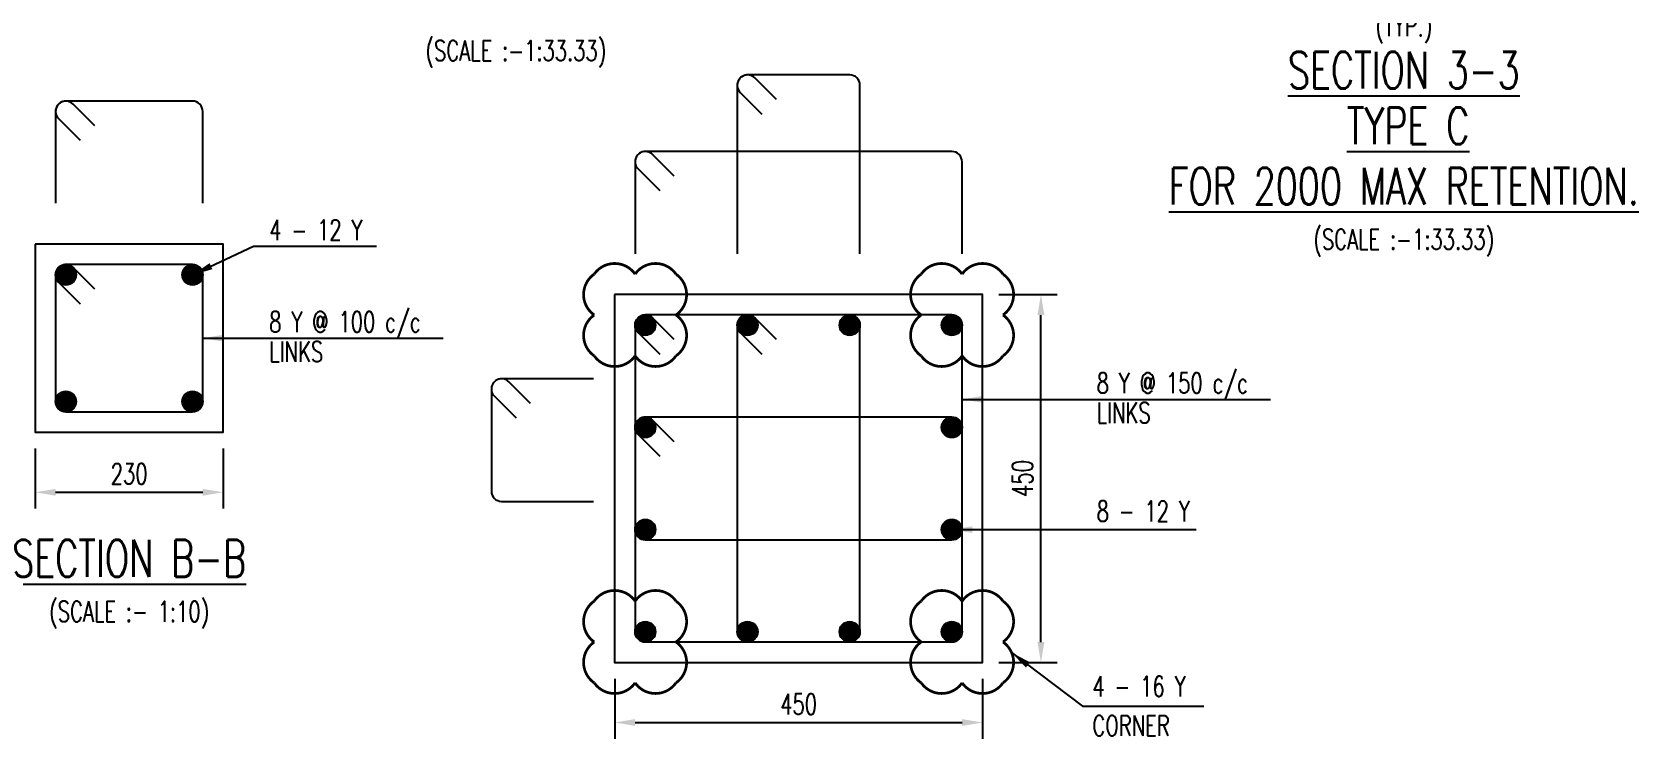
# Model space of a CAD drawing. Header units: millimetres. Extents: x 2843046 to 3042813, y -234641 to -168101.
# Drawn here: x 2955540 to 2975194, y -204461 to -195816 of the extents above; entities that cross this region are included whole.
import ezdxf
from ezdxf.enums import TextEntityAlignment as Align

# ---------------------------------------------------------------- set-up
doc = ezdxf.new("R2010")
doc.units = ezdxf.units.MM
doc.header["$MEASUREMENT"] = 0
doc.header["$PDMODE"] = 34
doc.header["$PDSIZE"] = -5
for name, color, linetype in [('S-CLOUD', 7, 'Continuous'), ('S-COLUMN', 1, 'Continuous'), ('S-DIM-1', 5, 'Continuous'), ('S-REINFORCEMENT', 6, 'Continuous'), ('S-STIRUPS)', 3, 'Continuous'), ('S-TEXT', 2, 'Continuous'), ('S-TEXT-1', 4, 'Continuous'), ('S-TITIL', 6, 'Continuous')]:
    doc.layers.add(name, color=color, linetype=linetype)
doc.styles.add('ROMANS', font='simplex.shx', dxfattribs={"width": 0.7})
doc.dimstyles.new('dim10', dxfattribs={"dimtxt": 250, "dimasz": 250, "dimexe": 200, "dimexo": 200, "dimgap": 100, "dimtad": 1, "dimdec": 0, "dimlfac": 0.1, "dimzin": 0, "dimdsep": 46, "dimtxsty": 'ROMANS', "dimcen": 0, "dimclrd": 5, "dimclre": 5, "dimclrt": 4, "dimadec": 0, "dimazin": 0, "dimtfac": 1, "dimtdec": 0, "dimtix": 1, "dimtofl": 0, "dimtmove": 2, "dimatfit": 3, "dimfxl": 0, "dimtolj": 1, "dimtzin": 0, "dimlwd": -1, "dimlwe": -1, "dimarcsym": 0})
doc.dimstyles.new('dim100', dxfattribs={"dimtxt": 250, "dimasz": 250, "dimexe": 200, "dimexo": 200, "dimgap": 100, "dimtad": 1, "dimdec": 0, "dimzin": 0, "dimdsep": 46, "dimtxsty": 'ROMANS', "dimcen": 0, "dimclrd": 5, "dimclre": 5, "dimclrt": 4, "dimadec": 0, "dimazin": 0, "dimtfac": 1, "dimtdec": 0, "dimtix": 1, "dimtofl": 0, "dimtmove": 2, "dimatfit": 3, "dimfxl": 0, "dimtolj": 1, "dimtzin": 0, "dimlwd": -1, "dimlwe": -1, "dimarcsym": 0})
doc.dimstyles.new('dim33.33', dxfattribs={"dimtxt": 250, "dimasz": 250, "dimexe": 200, "dimexo": 200, "dimgap": 100, "dimtad": 1, "dimdec": 0, "dimlfac": 0.333331, "dimzin": 0, "dimdsep": 46, "dimtxsty": 'ROMANS', "dimcen": 0, "dimclrd": 5, "dimclre": 5, "dimclrt": 4, "dimadec": 0, "dimazin": 0, "dimtfac": 1, "dimtdec": 0, "dimtix": 1, "dimtofl": 0, "dimtmove": 2, "dimatfit": 3, "dimfxl": 0, "dimtolj": 1, "dimtzin": 0, "dimlwd": -1, "dimlwe": -1, "dimarcsym": 0})

# ---------------------------------------------------------------- blocks, each defined once
blk = doc.blocks.new('*D333')
at = {"layer": 'Defpoints', "color": 0, "lineweight": -2}
for p in [(2955577, -198409), (2954842, -200709), (2955577, -200709)]:
    blk.add_point(p, dxfattribs=at)
at = {"layer": 'S-DIM-1', "color": 5}
for p, q in [((2955377, -198409), (2954642, -198409)), ((2954842, -198659), (2954842, -200459)), ((2955377, -200709), (2954642, -200709))]:
    blk.add_line(p, q, dxfattribs=at)
at = {"layer": 'S-DIM-1', "color": 5, "lineweight": -2}
for points in [[(2954800, -198659), (2954884, -198659), (2954842, -198409)], [(2954800, -200459), (2954884, -200459), (2954842, -200709)]]:
    blk.add_solid(points, dxfattribs=at)
at = {"layer": 'S-DIM-1', "color": 4, "insert": (2954617, -199559), "char_height": 250, "attachment_point": 5, "rotation": 90, "style": 'ROMANS'}
blk.add_mtext('\\A1;230', dxfattribs=at)
blk = doc.blocks.new('*D268')
at = {"layer": 'Defpoints', "color": 0, "lineweight": -2}
for p in [(2955577, -200709), (2957877, -200709), (2957877, -201444)]:
    blk.add_point(p, dxfattribs=at)
at = {"layer": 'S-DIM-1', "color": 5}
for p, q in [((2955577, -200909), (2955577, -201644)), ((2957877, -200909), (2957877, -201644)), ((2955827, -201444), (2957627, -201444))]:
    blk.add_line(p, q, dxfattribs=at)
at = {"layer": 'S-DIM-1', "color": 5, "lineweight": -2}
for points in [[(2955827, -201403), (2955827, -201486), (2955577, -201444)], [(2957627, -201403), (2957627, -201486), (2957877, -201444)]]:
    blk.add_solid(points, dxfattribs=at)
at = {"layer": 'S-DIM-1', "color": 4, "insert": (2956727, -201219), "char_height": 250, "attachment_point": 5, "style": 'ROMANS'}
blk.add_mtext('\\A1;230', dxfattribs=at)
blk = doc.blocks.new('*D241')
at = {"layer": 'Defpoints', "color": 0, "lineweight": -2}
for p in [(2962666, -203526), (2967166, -203526), (2967166, -204261)]:
    blk.add_point(p, dxfattribs=at)
at = {"layer": 'S-DIM-1', "color": 5}
for p, q in [((2962666, -203726), (2962666, -204461)), ((2967166, -203726), (2967166, -204461)), ((2962916, -204261), (2966916, -204261))]:
    blk.add_line(p, q, dxfattribs=at)
at = {"layer": 'S-DIM-1', "color": 5, "lineweight": -2}
for points in [[(2962916, -204219), (2962916, -204302), (2962666, -204261)], [(2966916, -204219), (2966916, -204302), (2967166, -204261)]]:
    blk.add_solid(points, dxfattribs=at)
at = {"layer": 'S-DIM-1', "color": 4, "insert": (2964916, -204036), "char_height": 250, "attachment_point": 5, "style": 'ROMANS'}
blk.add_mtext('\\A1;450', dxfattribs=at)
blk = doc.blocks.new('*D332')
at = {"layer": 'Defpoints', "color": 0, "lineweight": -2}
for p in [(2967166, -199026), (2967880, -199026), (2967166, -203526)]:
    blk.add_point(p, dxfattribs=at)
at = {"layer": 'S-DIM-1', "color": 5}
for p, q in [((2967366, -199026), (2968080, -199026)), ((2967880, -203276), (2967880, -199276)), ((2967366, -203526), (2968080, -203526))]:
    blk.add_line(p, q, dxfattribs=at)
at = {"layer": 'S-DIM-1', "color": 5, "lineweight": -2}
for points in [[(2967838, -199276), (2967922, -199276), (2967880, -199026)], [(2967838, -203276), (2967922, -203276), (2967880, -203526)]]:
    blk.add_solid(points, dxfattribs=at)
at = {"layer": 'S-DIM-1', "color": 4, "insert": (2967655, -201276), "char_height": 250, "attachment_point": 5, "rotation": 90, "style": 'ROMANS'}
blk.add_mtext('\\A1;450', dxfattribs=at)
blk = doc.blocks.new('*D234')
at = {"layer": 'Defpoints', "color": 0, "lineweight": -2}
for p in [(2969619, -193448, -25), (2975019, -193898), (2975019, -195492)]:
    blk.add_point(p, dxfattribs=at)
at = {"layer": 'S-DIM-1', "color": 5}
for p, q in [((2969619, -193648), (2969619, -195692)), ((2975019, -194098), (2975019, -195692)), ((2969869, -195492), (2974769, -195492))]:
    blk.add_line(p, q, dxfattribs=at)
at = {"layer": 'S-DIM-1', "color": 5, "lineweight": -2}
for points in [[(2969869, -195451), (2969869, -195534), (2969619, -195492)], [(2974769, -195451), (2974769, -195534), (2975019, -195492)]]:
    blk.add_solid(points, dxfattribs=at)
at = {"layer": 'S-DIM-1', "color": 4, "char_height": 250, "attachment_point": 5, "style": 'ROMANS'}
for s, insert in [('\\A1;1800', (2972319, -195267)), ('\\A1;(TYP.)', (2972319, -195783))]:
    blk.add_mtext(s, dxfattribs=dict(at, insert=insert))

msp = doc.modelspace()

# ---------------------------------------------------------------- linework, layer by layer
at = {"layer": 'S-CLOUD', "const_width": 33.3, "elevation": -153353}
for points in [[(2963415.6, -198775.5, 0.5205671), (2962915.6, -198775.5, 0.5205671), (2962415.6, -198775.5, 0.5205671), (2962415.6, -199275.5, 0.5205671), (2962415.7, -199775.5, 0.5205671), (2962915.7, -199775.5, 0.5205671), (2963415.6, -199775.5, 0.5205671), (2963415.6, -199275.5, 0.5205671)], [(2966415.6, -198775.5, -0.5205671), (2966915.6, -198775.5, -0.5205671), (2967415.6, -198775.5, -0.5205671), (2967415.6, -199275.5, -0.5205671), (2967415.6, -199775.5, -0.5205671), (2966915.6, -199775.5, -0.5205671), (2966415.6, -199775.5, -0.5205671), (2966415.6, -199275.5, -0.5205671)], [(2963415.6, -203775.5, -0.5205671), (2962915.6, -203775.5, -0.5205671), (2962415.6, -203775.5, -0.5205671), (2962415.6, -203275.5, -0.5205671), (2962415.7, -202775.5, -0.5205671), (2962915.7, -202775.5, -0.5205671), (2963415.6, -202775.6, -0.5205671), (2963415.6, -203275.6, -0.5205671)], [(2966415.6, -203775.5, 0.5205671), (2966915.6, -203775.5, 0.5205671), (2967415.6, -203775.5, 0.5205671), (2967415.6, -203275.5, 0.5205671), (2967415.6, -202775.5, 0.5205671), (2966915.6, -202775.5, 0.5205671), (2966415.6, -202775.6, 0.5205671), (2966415.6, -203275.6, 0.5205671)]]:
    msp.add_lwpolyline(points, format="xyb", close=True, dxfattribs=at)
at = {"layer": 'S-COLUMN', "color": 4, "ltscale": 5, "elevation": -153353}
for points in [[(2955576.9, -198409.4), (2955576.9, -200709.4), (2957876.9, -200709.4), (2957876.9, -198409.4)], [(2962665.6, -199025.5), (2962665.6, -203525.5), (2967165.6, -203525.5), (2967165.6, -199025.5)]]:
    msp.add_lwpolyline(points, close=True, dxfattribs=at)
at = {"layer": 'S-REINFORCEMENT', "const_width": 125, "elevation": -153353}
for points in [[(2955951.9, -198721.9, -1), (2955951.9, -198846.9, -1)], [(2957501.9, -198721.9, 1), (2957501.9, -198846.9, 1)], [(2963040.6, -199338, -1), (2963040.6, -199463, -1)], [(2964290.6, -199338, 1), (2964290.6, -199463, 1)], [(2965540.6, -199338, 1), (2965540.6, -199463, 1)], [(2966790.6, -199338, 1), (2966790.6, -199463, 1)], [(2955951.9, -200396.9, 1), (2955951.9, -200271.9, 1)], [(2957501.9, -200396.9, -1), (2957501.9, -200271.9, -1)], [(2963040.6, -200713, 1), (2963040.6, -200588, 1)], [(2966790.6, -200713, -1), (2966790.6, -200588, -1)], [(2963040.6, -201963, 1), (2963040.6, -201838, 1)], [(2966790.6, -201963, -1), (2966790.6, -201838, -1)], [(2963040.6, -203213, 1), (2963040.6, -203088, 1)], [(2964290.6, -203213, -1), (2964290.6, -203088, -1)], [(2965540.6, -203213, -1), (2965540.6, -203088, -1)], [(2966790.6, -203213, -1), (2966790.6, -203088, -1)]]:
    msp.add_lwpolyline(points, format="xyb", close=True, dxfattribs=at)
at = {"layer": 'S-REINFORCEMENT'}
for centre in [(2955951.9, -198784.4, -153353), (2957501.9, -198784.4, -153353), (2963040.6, -199400.5, -153353), (2964290.6, -199400.5, -153353), (2965540.6, -199400.5, -153353), (2966790.6, -199400.5, -153353), (2955951.9, -200334.4, -153353), (2957501.9, -200334.4, -153353), (2963040.6, -200650.5, -153353), (2966790.6, -200650.5, -153353), (2963040.6, -201900.5, -153353), (2966790.6, -201900.5, -153353), (2963040.6, -203150.5, -153353), (2964290.6, -203150.5, -153353), (2965540.6, -203150.5, -153353), (2966790.6, -203150.5, -153353)]:
    msp.add_circle(centre, 125, dxfattribs=at)
at = {"layer": 'S-STIRUPS)', "color": 8, "elevation": -153353}
for points in [[(2964644.2, -196641), (2964379, -196375.8, 0.6681794), (2964165.6, -196464.2), (2964165.6, -198525.5)], [(2965665.6, -198525.5), (2965665.6, -196464.2, 0.4142136), (2965540.6, -196339.2), (2964290.6, -196339.2, 0.6681794), (2964202.3, -196552.6), (2964467.4, -196817.7)], [(2956305.5, -196961.2), (2956040.3, -196696, 0.6681794), (2955826.9, -196784.4), (2955826.9, -197909.4)], [(2957626.9, -197909.4), (2957626.9, -196784.4, 0.4142136), (2957501.9, -196659.4), (2955951.9, -196659.4, 0.6681794), (2955863.5, -196872.8), (2956128.7, -197137.9)], [(2963394.2, -197577.3), (2963129, -197312.1, 0.6681794), (2962915.6, -197400.5), (2962915.6, -198525.5)], [(2966915.6, -198525.5), (2966915.6, -197400.5, 0.4142136), (2966790.6, -197275.5), (2963040.6, -197275.5, 0.6681794), (2962952.3, -197488.9), (2963217.4, -197754.1)], [(2956305.5, -198961.1), (2956040.3, -198696, 0.6681794), (2955826.9, -198784.4), (2955826.9, -200334.4, 0.4142136), (2955951.9, -200459.4), (2957501.9, -200459.4, 0.4142136), (2957626.9, -200334.4), (2957626.9, -198784.4, 0.4142136), (2957501.9, -198659.4), (2955951.9, -198659.4, 0.6681794), (2955863.5, -198872.7), (2956128.7, -199137.9)], [(2963394.2, -199577.3), (2963129, -199312.1, 0.6681794), (2962915.6, -199400.5), (2962915.6, -203150.5, 0.4142136), (2963040.6, -203275.5), (2966790.6, -203275.5, 0.4142136), (2966915.6, -203150.5), (2966915.6, -199400.5, 0.4142136), (2966790.6, -199275.5), (2963040.6, -199275.5, 0.6681794), (2962952.3, -199488.9), (2963217.4, -199754.1)], [(2964644.2, -199577.3), (2964379, -199312.1, 0.6681794), (2964165.6, -199400.5), (2964165.6, -203150.5, 0.4142136), (2964290.6, -203275.5), (2965540.6, -203275.5, 0.4142136), (2965665.6, -203150.5), (2965665.6, -199400.5, 0.4142136), (2965540.6, -199275.5), (2964290.6, -199275.5, 0.6681794), (2964202.3, -199488.9), (2964467.4, -199754.1)], [(2961636.1, -200357.6), (2961370.9, -200092.4, 0.6681794), (2961157.5, -200180.8), (2961157.5, -201430.8, 0.4142136), (2961282.5, -201555.8), (2962407.5, -201555.8)], [(2962407.5, -200055.8), (2961282.5, -200055.8, 0.6681794), (2961194.1, -200269.2), (2961459.3, -200534.3)], [(2963394.2, -200827.3), (2963129, -200562.1, 0.6681794), (2962915.6, -200650.5), (2962915.6, -201900.5, 0.4142136), (2963040.6, -202025.5), (2966790.6, -202025.5, 0.4142136), (2966915.6, -201900.5), (2966915.6, -200650.5, 0.4142136), (2966790.6, -200525.5), (2963040.6, -200525.5, 0.6681794), (2962952.3, -200738.9), (2963217.4, -201004.1)]]:
    msp.add_lwpolyline(points, format="xyb", dxfattribs=at)

# ---------------------------------------------------------------- texts
at = {"layer": 'S-TEXT', "style": 'ROMANS', "width": 0.7}
for s, p in [('(SCALE :-1:33.33)', (2961457.2, -196041.5)), ('(SCALE :-1:33.33)', (2972318.7, -198349.9, -22.2)), ('(SCALE :- 1:10)', (2956726.9, -202902.6, -153353))]:
    msp.add_text(s, height=250, dxfattribs=at).set_placement(p, align=Align.MIDDLE_CENTER)
at = {"layer": 'S-TEXT-1', "style": 'ROMANS', "width": 0.7}
for s, p in [('4 - 12 Y', (2958439.9, -198234.8, -153353)), ('8 Y @ 100 c/c', (2958439.9, -199359.4, -153353)), ('LINKS', (2958439.9, -199723.7, -153353)), ('8 Y @ 150 c/c', (2968561.5, -200108, -153353)), ('LINKS', (2968561.5, -200472.3, -153353)), ('8 - 12 Y', (2968561.5, -201675.5, -153353)), ('4 - 16 Y', (2968509.7, -203819, -153353)), ('CORNER', (2968509.7, -204299, -153353))]:
    msp.add_text(s, height=250, dxfattribs=at).set_placement(p, align=Align.MIDDLE_LEFT)
at = {"layer": 'S-TITIL', "style": 'ROMANS', "width": 0.7}
for s, p in [('%%USECTION 3-3', (2972318.7, -196281.2, -22.2)), ('%%UTYPE C', (2972371.2, -196962.4)), ('%%UFOR 2000 MAX RETENTION.', (2972318.7, -197699.9, -22.2)), ('%%USECTION B-B', (2956726.9, -202252.6, -153353))]:
    msp.add_text(s, height=450, dxfattribs=at).set_placement(p, align=Align.MIDDLE_CENTER)

# ---------------------------------------------------------------- dimensions: what is measured, and where the dimension line sits
at = {"layer": 'S-DIM-1'}
dim = msp.add_linear_dim(base=(2975018.7, -195492.3, -24.9), p1=(2969618.7, -193447.6, -49.9), p2=(2975018.7, -193897.6, -24.9), text='<>\\X(TYP.)', dimstyle='dim33.33', override={"dimtxt": 250, "dimasz": 250, "dimtmove": 0}, dxfattribs=at)
dim.commit()
dim.dimension.update_dxf_attribs({"geometry": '*D234', "text_midpoint": (2972318.7, -195492.3, -24.9)})
for base, p1, p2, angle, picture, middle in [((2954841.8, -200709.4, -153353), (2955576.9, -198409.4, -153353), (2955576.9, -200709.4, -153353), 90, '*D333', (2954616.8, -199559.4, -153353)), ((2967880, -199025.5, -153353), (2967165.6, -203525.5, -153353), (2967165.6, -199025.5, -153353), 90, '*D332', (2967655, -201275.5, -153353)), ((2957876.9, -201444.5, -153349.9), (2955576.9, -200709.4, -153349.9), (2957876.9, -200709.4, -153349.9), 180, '*D268', (2956726.9, -201219.5, -153349.9)), ((2967165.6, -204260.6, -153358.6), (2962665.6, -203525.5, -153358.6), (2967165.6, -203525.5, -153358.6), 180, '*D241', (2964915.6, -204035.6, -153358.6))]:
    dim = msp.add_linear_dim(base=base, p1=p1, p2=p2, angle=angle, dimstyle='dim10', dxfattribs=at)
    dim.commit()
    dim.dimension.update_dxf_attribs({"geometry": picture, "text_midpoint": middle})

# ---------------------------------------------------------------- leaders
for points, override in [([(2957501.9, -198784.4, -153349.9), (2958249.1, -198434.8, -153349.9), (2959753.5, -198434.8, -153349.9)], {"dimgap": 100, "dimtad": 0}), ([(2957626.9, -199559.4, -153349.9), (2960568.5, -199559.4, -153349.9)], {"dimtad": 0}), ([(2966915.6, -200308, -153358.6), (2970690, -200308, -153358.6)], {"dimtad": 0}), ([(2966790.6, -201900.5, -153358.6), (2969777.5, -201900.5, -153358.6)], {"dimtad": 0})]:
    msp.add_leader(points, dimstyle='dim100', override=override, dxfattribs=at)
msp.add_leader([(2967521.3, -203405.7, -153293.8), (2968389.7, -204059, -153293.8), (2969872, -204059, -153293.8)], dimstyle='dim10', dxfattribs=at)

doc.saveas('drawing.dxf')
